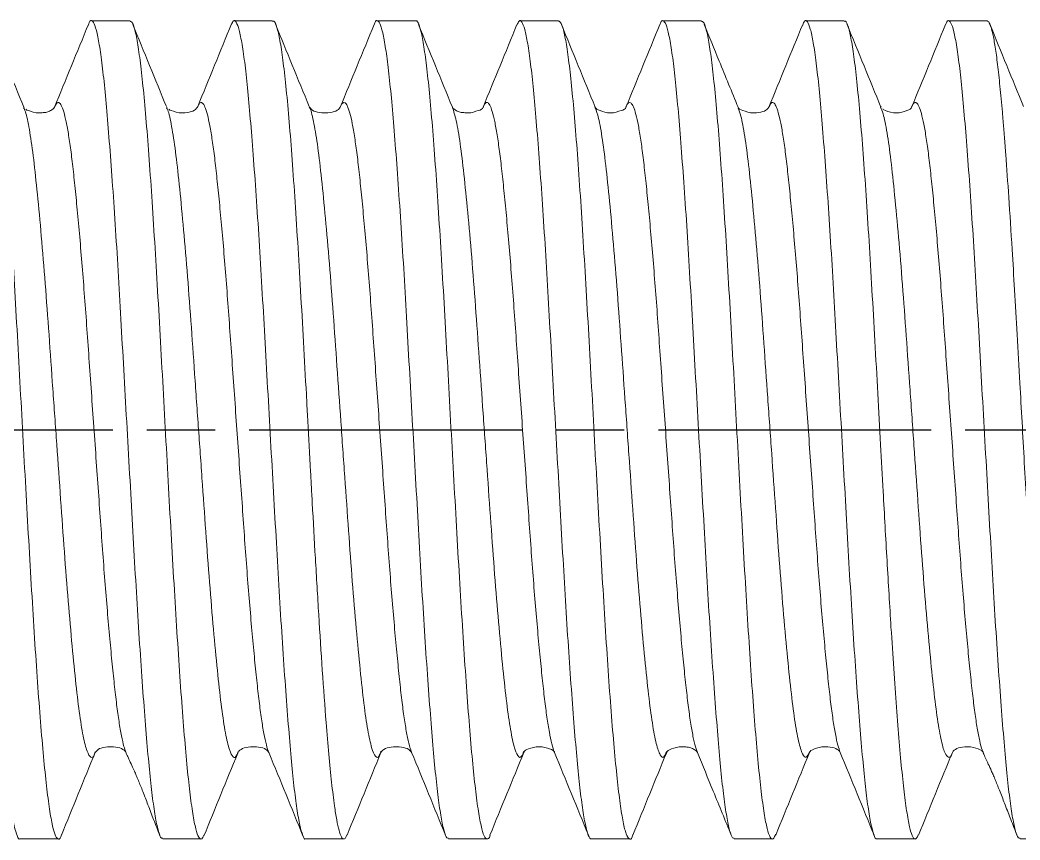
# Model space of a CAD drawing. Header units: millimetres. Extents: x 538 to 2406, y -113 to 359.
# Drawn here: x 1375.63 to 1397.62, y 104.26 to 122.29 of the extents above; entities that cross this region are included whole.
import ezdxf

# ---------------------------------------------------------------- set-up
doc = ezdxf.new("R2010")
doc.units = ezdxf.units.MM
doc.header["$LTSCALE"] = 0.5
doc.linetypes.add('AM_ISO08W050', pattern=[18, 12, -1.5, 3, -1.5])
doc.layers.get('0').update_dxf_attribs({"lineweight": 50})
doc.layers.add('AM_7', color=4, linetype='AM_ISO08W050', lineweight=25)

msp = doc.modelspace()

# ---------------------------------------------------------------- linework, layer by layer
at = {"color": 7, "linetype": 'Continuous', "lineweight": 15}
for p, q in [((1378.047, 122.2793), (1377.1982, 122.2793)), ((1381.1834, 122.2793), (1380.34, 122.2793)), ((1384.3305, 122.2793), (1383.4814, 122.2793)), ((1387.4721, 122.2793), (1386.6231, 122.2793)), ((1390.6133, 122.2793), (1389.7646, 122.2793)), ((1393.7528, 122.2793), (1392.9063, 122.2793)), ((1396.8937, 122.2793), (1396.0478, 122.2793)), ((1375.7174, 120.3715), (1375.7105, 120.378)), ((1378.8589, 120.3701), (1378.8532, 120.3754)), ((1379.5348, 120.383), (1379.529, 120.3685)), ((1381.9935, 120.3663), (1381.9883, 120.3743)), ((1385.8138, 120.3724), (1385.8106, 120.3651)), ((1388.2771, 120.3648), (1388.2715, 120.383)), ((1394.5624, 120.3813), (1394.5557, 120.3882)), ((1376.1131, 120.2543), (1375.9844, 120.2543)), ((1379.2547, 120.2543), (1379.126, 120.2543)), ((1382.3966, 120.2543), (1382.2679, 120.2543)), ((1385.5382, 120.2543), (1385.4095, 120.2543)), ((1388.6797, 120.2543), (1388.551, 120.2543)), ((1391.8212, 120.2543), (1391.6925, 120.2543)), ((1394.9627, 120.2543), (1394.834, 120.2543)), ((1377.5552, 106.3043), (1377.6839, 106.3043)), ((1380.6969, 106.3043), (1380.8256, 106.3043)), ((1383.8387, 106.3043), (1383.9674, 106.3043)), ((1386.9803, 106.3043), (1387.109, 106.3043)), ((1390.1217, 106.3043), (1390.2505, 106.3043)), ((1393.2633, 106.3043), (1393.392, 106.3043)), ((1396.4047, 106.3043), (1396.5335, 106.3043)), ((1377.9611, 106.1771), (1377.9574, 106.1879)), ((1380.4211, 106.1959), (1380.4172, 106.1845)), ((1381.1051, 106.1771), (1381.0996, 106.1884)), ((1383.5658, 106.2084), (1383.5626, 106.2)), ((1392.9907, 106.1949), (1392.981, 106.1798)), ((1396.8147, 106.1742), (1396.8088, 106.1873)), ((1375.6275, 104.2793), (1376.4726, 104.2793)), ((1378.7691, 104.2793), (1379.6051, 104.2793)), ((1381.9107, 104.2793), (1382.7465, 104.2793)), ((1385.0522, 104.2793), (1385.8975, 104.2793)), ((1388.1939, 104.2793), (1389.039, 104.2793)), ((1391.3354, 104.2793), (1392.1714, 104.2793)), ((1394.4771, 104.2793), (1395.3126, 104.2793)), ((1397.6186, 104.2793), (1398.463, 104.2793))]:
    msp.add_line(p, q, dxfattribs=at)
for points, knots in [([(1375.6275, 104.28), (1375.6273, 104.2798), (1375.6064, 104.256), (1375.565, 104.3396), (1375.5006, 104.5432), (1375.4357, 104.9072), (1375.3714, 105.4003), (1375.3098, 106.0182), (1375.2478, 106.7512), (1375.1834, 107.5935), (1375.1185, 108.531), (1375.0542, 109.541), (1374.9928, 110.6059), (1374.9306, 111.7138), (1374.8661, 112.8534), (1374.8012, 114.0034), (1374.7371, 115.1359), (1374.6758, 116.2338), (1374.6134, 117.2856), (1374.5488, 118.2791), (1374.484, 119.1939), (1374.4199, 120.0084), (1374.3587, 120.7122), (1374.2961, 121.2986), (1374.2316, 121.7589), (1374.1667, 122.0835), (1374.1027, 122.2601), (1374.0453, 122.3052), (1374.0072, 122.2236), (1373.9899, 122.1866)], [0, 0, 0, 0, 0.0004044, 0.0388226, 0.0777012, 0.1167283, 0.155585, 0.193963, 0.2324099, 0.2713028, 0.3103291, 0.3491697, 0.3875232, 0.4259982, 0.4649047, 0.5039294, 0.5427532, 0.581085, 0.6195876, 0.6585069, 0.6975292, 0.7363356, 0.7746485, 0.8131778, 0.8521093, 0.8911285, 0.9299168, 0.9682136, 1, 1, 1, 1]), ([(1376.541, 104.3745), (1376.5357, 104.3576), (1376.5085, 104.2712), (1376.459, 104.2647), (1376.3926, 104.3628), (1376.3261, 104.6242), (1376.2599, 105.0293), (1376.1939, 105.5753), (1376.1281, 106.2518), (1376.0625, 107.0476), (1375.9971, 107.9491), (1375.932, 108.9411), (1375.8671, 110.0066), (1375.8024, 111.1277), (1375.7379, 112.2853), (1375.6736, 113.4595), (1375.6096, 114.6302), (1375.5456, 115.7774), (1375.4815, 116.8821), (1375.4172, 117.9259), (1375.3529, 118.891), (1375.2885, 119.7611), (1375.224, 120.5216), (1375.1594, 121.1592), (1375.0947, 121.6645), (1375.0299, 122.0243), (1374.9669, 122.243), (1374.9254, 122.2634), (1374.9057, 122.2732)], [0, 0, 0, 0, 0.0095921, 0.0492855, 0.0889955, 0.1287852, 0.1685745, 0.2083634, 0.2481518, 0.2879399, 0.3277275, 0.3675147, 0.4073015, 0.4470879, 0.4868739, 0.5266595, 0.5664209, 0.6061537, 0.6458866, 0.6856197, 0.7253529, 0.7650864, 0.80482, 0.8445538, 0.8842878, 0.9240219, 0.9637563, 1, 1, 1, 1]), ([(1378.7691, 104.2969), (1378.7582, 104.2939), (1378.7268, 104.2855), (1378.673, 104.4287), (1378.6083, 104.7158), (1378.5436, 105.1492), (1378.4803, 105.7085), (1378.4195, 106.3875), (1378.3558, 107.1784), (1378.291, 108.0731), (1378.2263, 109.0515), (1378.1632, 110.0918), (1378.1023, 111.1806), (1378.0386, 112.3066), (1377.9738, 113.4551), (1377.9091, 114.5993), (1377.8461, 115.7151), (1377.7852, 116.7904), (1377.7213, 117.8133), (1377.6565, 118.7687), (1377.5919, 119.6333), (1377.5291, 120.3907), (1377.468, 121.0339), (1377.4041, 121.5558), (1377.3392, 121.9456), (1377.2747, 122.1967), (1377.2119, 122.293), (1377.1652, 122.2862), (1377.1374, 122.2003), (1377.1307, 122.1795)], [0, 0, 0, 0, 0.0204048, 0.0590826, 0.0980596, 0.1370183, 0.1756421, 0.2138857, 0.2525849, 0.2915682, 0.330518, 0.3691182, 0.4073679, 0.4460878, 0.4850768, 0.524017, 0.5625928, 0.6008515, 0.6395913, 0.6785852, 0.7175151, 0.7560659, 0.7943363, 0.8330953, 0.8720935, 0.9110124, 0.9495375, 0.9878224, 1, 1, 1, 1]), ([(1381.9107, 104.283), (1381.9096, 104.2818), (1381.8878, 104.2583), (1381.8453, 104.3455), (1381.7808, 104.5568), (1381.716, 104.9268), (1381.6517, 105.4259), (1381.5903, 106.0491), (1381.5281, 106.7873), (1381.4636, 107.6343), (1381.3987, 108.5757), (1381.3345, 109.5884), (1381.2732, 110.6555), (1381.2108, 111.7652), (1381.1463, 112.9058), (1381.0815, 114.0556), (1381.0174, 115.1868), (1380.9562, 116.2828), (1380.8936, 117.3323), (1380.8291, 118.3227), (1380.7642, 119.2334), (1380.7002, 120.043), (1380.6391, 120.7415), (1380.5764, 121.3224), (1380.5118, 121.7767), (1380.447, 122.0951), (1380.383, 122.2641), (1380.3285, 122.3045), (1380.2931, 122.2266), (1380.2786, 122.1947)], [0, 0, 0, 0, 0.0021474, 0.040725, 0.0797507, 0.118911, 0.1578856, 0.1963717, 0.2349776, 0.274017, 0.3131756, 0.3521335, 0.3905978, 0.4292312, 0.4682835, 0.5074399, 0.5463803, 0.5848255, 0.6234858, 0.6625503, 0.7017036, 0.7406258, 0.7790547, 0.8177413, 0.8568173, 0.8959668, 0.9348701, 0.9732856, 1, 1, 1, 1]), ([(1385.0522, 104.2965), (1385.0404, 104.2944), (1385.0081, 104.2885), (1384.9533, 104.4386), (1384.8885, 104.7327), (1384.8238, 105.172), (1384.7607, 105.737), (1384.6998, 106.4212), (1384.6361, 107.2171), (1384.5712, 108.116), (1384.5066, 109.0978), (1384.4436, 110.1405), (1384.3827, 111.2313), (1384.3188, 112.3587), (1384.254, 113.5076), (1384.1894, 114.6509), (1384.1265, 115.7651), (1384.0655, 116.8382), (1384.0016, 117.8585), (1383.9367, 118.8102), (1383.8721, 119.6703), (1383.8095, 120.4226), (1383.7484, 121.0604), (1383.6843, 121.5766), (1383.6195, 121.96), (1383.5549, 122.2048), (1383.4923, 122.2936), (1383.4469, 122.2847), (1383.4204, 122.2014), (1383.4151, 122.1846)], [0, 0, 0, 0, 0.0221752, 0.0609027, 0.0999153, 0.1388949, 0.1775254, 0.2158037, 0.2545519, 0.2935701, 0.3325402, 0.3711463, 0.4094335, 0.4482017, 0.4872249, 0.5261847, 0.5647658, 0.6030646, 0.641852, 0.6808795, 0.7198283, 0.7583837, 0.7966969, 0.835503, 0.874534, 0.9134711, 0.952, 0.9903305, 1, 1, 1, 1]), ([(1385.9664, 104.3634), (1385.9661, 104.3621), (1385.9438, 104.2835), (1385.8993, 104.2652), (1385.833, 104.3229), (1385.7664, 104.5504), (1385.7002, 104.9213), (1385.6341, 105.4354), (1385.5682, 106.0822), (1385.5026, 106.8512), (1385.4372, 107.7292), (1385.372, 108.7014), (1385.307, 109.7513), (1385.2423, 110.8611), (1385.1777, 112.0119), (1385.1134, 113.184), (1385.0494, 114.3573), (1384.9854, 115.5118), (1384.9213, 116.6282), (1384.8571, 117.6878), (1384.7928, 118.6729), (1384.7284, 119.5667), (1384.6639, 120.354), (1384.5993, 121.0218), (1384.5346, 121.5576), (1384.4698, 121.9572), (1384.4049, 122.1953), (1384.3585, 122.2967), (1384.3336, 122.2728), (1384.3305, 122.2698)], [0, 0, 0, 0, 0.0006693, 0.0403479, 0.080027, 0.1197959, 0.1595706, 0.199345, 0.2391189, 0.2788924, 0.3186655, 0.3584381, 0.3982104, 0.4379822, 0.4777537, 0.5175247, 0.557284, 0.597003, 0.6367221, 0.6764413, 0.7161608, 0.7558804, 0.7956002, 0.8353201, 0.8750403, 0.9147606, 0.9544811, 0.9942018, 1, 1, 1, 1]), ([(1388.1939, 104.2857), (1388.1918, 104.2836), (1388.1691, 104.2606), (1388.1256, 104.3518), (1388.0611, 104.5706), (1387.9962, 104.9467), (1387.932, 105.4517), (1387.8707, 106.0803), (1387.8083, 106.8235), (1387.7438, 107.6753), (1387.6789, 108.6205), (1387.6149, 109.636), (1387.5537, 110.7053), (1387.4911, 111.8166), (1387.4266, 112.9583), (1387.3617, 114.1078), (1387.2977, 115.2376), (1387.2366, 116.3318), (1387.1739, 117.3788), (1387.1093, 118.3662), (1387.0445, 119.2726), (1386.9805, 120.0773), (1386.9195, 120.7706), (1386.8567, 121.346), (1386.792, 121.7943), (1386.7272, 122.1061), (1386.6634, 122.2689), (1386.6078, 122.3027), (1386.5713, 122.2181), (1386.5557, 122.1819)], [0, 0, 0, 0, 0.0038764, 0.0423363, 0.0812288, 0.1202407, 0.1590533, 0.1973743, 0.2358617, 0.2747671, 0.3137767, 0.3525719, 0.3908738, 0.429388, 0.4683056, 0.5073122, 0.5460894, 0.5843749, 0.6229153, 0.6618443, 0.7008472, 0.7396056, 0.7778775, 0.8164434, 0.8553832, 0.8943817, 0.9331205, 0.9713817, 1, 1, 1, 1]), ([(1389.108, 104.3771), (1389.102, 104.3583), (1389.0741, 104.2706), (1389.024, 104.265), (1388.9575, 104.3668), (1388.8911, 104.6312), (1388.8249, 105.0394), (1388.7589, 105.5882), (1388.6931, 106.2673), (1388.6275, 107.0655), (1388.5621, 107.969), (1388.497, 108.9627), (1388.4321, 110.0296), (1388.3674, 111.1517), (1388.3029, 112.3098), (1388.2386, 113.4842), (1388.1747, 114.6546), (1388.1106, 115.8011), (1388.0465, 116.9048), (1387.9822, 117.947), (1387.9179, 118.9103), (1387.8535, 119.7783), (1387.789, 120.5363), (1387.7244, 121.1713), (1387.6597, 121.6737), (1387.5949, 122.0303), (1387.5323, 122.2448), (1387.4914, 122.2632), (1387.4721, 122.2719)], [0, 0, 0, 0, 0.0108067, 0.0504847, 0.0901814, 0.1299557, 0.1697296, 0.209503, 0.249276, 0.2890487, 0.3288209, 0.3685927, 0.408364, 0.448135, 0.4879056, 0.5276757, 0.567421, 0.6071391, 0.6468573, 0.6865758, 0.7262944, 0.7660132, 0.8057322, 0.8454513, 0.8851706, 0.9248901, 0.9646098, 1, 1, 1, 1]), ([(1391.3354, 104.2958), (1391.3227, 104.2947), (1391.2894, 104.2916), (1391.2335, 104.4488), (1391.1687, 104.7498), (1391.1041, 105.195), (1391.0411, 105.7656), (1390.9801, 106.4551), (1390.9163, 107.2559), (1390.8515, 108.1592), (1390.7868, 109.1441), (1390.724, 110.1893), (1390.663, 111.282), (1390.5991, 112.4108), (1390.5342, 113.56), (1390.4696, 114.7024), (1390.407, 115.815), (1390.3458, 116.886), (1390.2818, 117.9036), (1390.217, 118.8516), (1390.1524, 119.707), (1390.0899, 120.4542), (1390.0287, 121.0867), (1389.9646, 121.5971), (1389.8997, 121.9741), (1389.8352, 122.2125), (1389.7728, 122.2942), (1389.7279, 122.2822), (1389.7022, 122.1991), (1389.6976, 122.1843)], [0, 0, 0, 0, 0.0239215, 0.062653, 0.101655, 0.1406096, 0.179201, 0.217472, 0.2562235, 0.2952306, 0.3341749, 0.3727413, 0.4110239, 0.4497946, 0.488806, 0.5277394, 0.5662801, 0.6045769, 0.6433663, 0.6823812, 0.7213029, 0.7598173, 0.7981312, 0.8369385, 0.8759562, 0.9148655, 0.9533529, 0.9916867, 1, 1, 1, 1]), ([(1394.4771, 104.2881), (1394.4741, 104.2853), (1394.4505, 104.263), (1394.4058, 104.3585), (1394.3413, 104.5848), (1394.2764, 104.967), (1394.2123, 105.4777), (1394.1511, 106.1117), (1394.0886, 106.8601), (1394.024, 107.7165), (1393.9592, 108.6654), (1393.8952, 109.6836), (1393.8341, 110.7551), (1393.7714, 111.8681), (1393.7068, 113.0107), (1393.6419, 114.1599), (1393.578, 115.2884), (1393.517, 116.3807), (1393.4542, 117.4252), (1393.3895, 118.4094), (1393.3247, 119.3117), (1393.2609, 120.1114), (1393.1999, 120.7995), (1393.1369, 121.3692), (1393.0723, 121.8115), (1393.0075, 122.1169), (1392.9437, 122.2727), (1392.8893, 122.3014), (1392.8539, 122.2163), (1392.8393, 122.1815)], [0, 0, 0, 0, 0.0056172, 0.0441148, 0.0830311, 0.1220524, 0.1608599, 0.1991739, 0.2376984, 0.2766269, 0.3156453, 0.3544347, 0.3927323, 0.4312829, 0.470223, 0.5092376, 0.5480083, 0.5862921, 0.6248683, 0.6638192, 0.7028294, 0.7415806, 0.7798536, 0.8184546, 0.8574155, 0.8964206, 0.9351516, 0.9734165, 1, 1, 1, 1]), ([(1395.3799, 104.3695), (1395.368, 104.3419), (1395.3343, 104.2632), (1395.2788, 104.277), (1395.2139, 104.4284), (1395.1498, 104.7293), (1395.0865, 105.1644), (1395.024, 105.7238), (1394.9623, 106.3942), (1394.9013, 107.1615), (1394.8412, 108.0109), (1394.7722, 109.0759), (1394.6946, 110.3783), (1394.6182, 111.7445), (1394.5506, 112.9825), (1394.4903, 114.0939), (1394.4272, 115.2392), (1394.3631, 116.367), (1394.2987, 117.4425), (1394.2343, 118.4474), (1394.1696, 119.3648), (1394.1047, 120.179), (1394.0397, 120.8765), (1393.9745, 121.4445), (1393.9091, 121.8768), (1393.8435, 122.1536), (1393.7914, 122.2829), (1393.7611, 122.266), (1393.7528, 122.2613)], [0, 0, 0, 0, 0.021679, 0.0617455, 0.1013882, 0.1406072, 0.1794025, 0.2177739, 0.2557215, 0.2932453, 0.3303452, 0.3670213, 0.4212011, 0.4744292, 0.5094096, 0.5475577, 0.5873212, 0.627085, 0.6668492, 0.7066137, 0.7463785, 0.7861436, 0.8259092, 0.865675, 0.9054412, 0.9452077, 0.9849746, 1, 1, 1, 1]), ([(1397.6186, 104.2949), (1397.6049, 104.2949), (1397.5707, 104.2948), (1397.5138, 104.4593), (1397.4489, 104.7672), (1397.3843, 105.2183), (1397.3215, 105.7946), (1397.2605, 106.4892), (1397.1965, 107.295), (1397.1317, 108.2025), (1397.0671, 109.1906), (1397.0044, 110.2381), (1396.9433, 111.3327), (1396.8793, 112.4629), (1396.8144, 113.6125), (1396.7499, 114.7539), (1396.6874, 115.8649), (1396.6262, 116.9337), (1396.562, 117.9485), (1396.4972, 118.8928), (1396.4327, 119.7434), (1396.3703, 120.4856), (1396.309, 121.1127), (1396.2448, 121.6173), (1396.1799, 121.988), (1396.1155, 122.2199), (1396.0532, 122.2944), (1396.009, 122.2796), (1395.9841, 122.1972), (1395.9803, 122.1846)], [0, 0, 0, 0, 0.0256696, 0.0644077, 0.1034019, 0.1423341, 0.1808891, 0.2191587, 0.2579161, 0.2969146, 0.3358359, 0.3743653, 0.412649, 0.451425, 0.4904271, 0.5293368, 0.5678399, 0.6061406, 0.6449345, 0.6839395, 0.7228367, 0.7613129, 0.7996333, 0.8384444, 0.8774515, 0.9163357, 0.9547842, 0.9931272, 1, 1, 1, 1]), ([(1398.5247, 104.3503), (1398.5097, 104.323), (1398.4784, 104.2658), (1398.4405, 104.2813), (1398.4111, 104.3248), (1398.3913, 104.3681), (1398.3687, 104.4333), (1398.3432, 104.5281), (1398.3015, 104.7244), (1398.2468, 105.0714), (1398.1799, 105.6435), (1398.1149, 106.3283), (1398.0518, 107.1037), (1397.9907, 107.9481), (1397.9315, 108.8412), (1397.8742, 109.7639), (1397.8189, 110.6992), (1397.7655, 111.6318), (1397.7141, 112.5487), (1397.6646, 113.4389), (1397.6121, 114.3817), (1397.5571, 115.3584), (1397.5001, 116.3431), (1397.4387, 117.3647), (1397.3742, 118.3739), (1397.3225, 119.1096), (1397.2905, 119.534), (1397.2757, 119.7251), (1397.2614, 119.9046), (1397.2465, 120.0849), (1397.2276, 120.3071), (1397.2045, 120.5646), (1397.178, 120.8383), (1397.1429, 121.172), (1397.0992, 121.5312), (1397.0471, 121.8679), (1396.9953, 122.1056), (1396.9443, 122.2526), (1396.9104, 122.27), (1396.8937, 122.2785)], [0, 0, 0, 0, 0.0273876, 0.0572903, 0.0692553, 0.0812204, 0.0933016, 0.1105811, 0.1276745, 0.1695665, 0.2102977, 0.2498679, 0.2882771, 0.3255251, 0.3616117, 0.3965368, 0.4303004, 0.4629022, 0.4943421, 0.5246201, 0.553736, 0.5907396, 0.6256784, 0.6585521, 0.7039666, 0.7447388, 0.7542118, 0.7633941, 0.7722855, 0.780886, 0.7910406, 0.8075773, 0.8240439, 0.8404402, 0.8730109, 0.9053011, 0.9373107, 0.9690399, 1, 1, 1, 1]), ([(1375.712, 120.3744), (1375.5876, 120.6777), (1375.3386, 121.285), (1375.0905, 121.8925), (1374.9663, 122.1966)], [0, 0, 0, 0, 0.4994255, 1, 1, 1, 1]), ([(1377.131, 122.1954), (1377.0068, 121.8914), (1376.7589, 121.2843), (1376.5101, 120.6774), (1376.3858, 120.3744)], [0, 0, 0, 0, 0.5005426, 1, 1, 1, 1]), ([(1379.6669, 104.3657), (1379.6579, 104.3414), (1379.627, 104.2583), (1379.5744, 104.2763), (1379.5091, 104.4168), (1379.4438, 104.7168), (1379.3787, 105.1594), (1379.3137, 105.7403), (1379.2488, 106.4488), (1379.184, 107.2731), (1379.1194, 108.1992), (1379.0548, 109.2114), (1378.9903, 110.2925), (1378.926, 111.4243), (1378.8618, 112.5875), (1378.7976, 113.7624), (1378.7336, 114.9288), (1378.6697, 116.0669), (1378.6056, 117.1575), (1378.5415, 118.1825), (1378.4772, 119.1246), (1378.4128, 119.9677), (1378.3484, 120.6978), (1378.2838, 121.3019), (1378.2192, 121.772), (1378.1544, 122.0922), (1378.097, 122.2637), (1378.0612, 122.2625), (1378.047, 122.262)], [0, 0, 0, 0, 0.0164731, 0.0563804, 0.0962875, 0.1361944, 0.176101, 0.2160075, 0.2559138, 0.2958199, 0.3357257, 0.3756314, 0.4155368, 0.4554421, 0.4953471, 0.5352519, 0.5751562, 0.6150264, 0.6548967, 0.6947672, 0.7346379, 0.7745088, 0.8143799, 0.8542512, 0.8941226, 0.9339943, 0.9738661, 1, 1, 1, 1]), ([(1378.8478, 120.388), (1378.7244, 120.6892), (1378.4773, 121.2921), (1378.2307, 121.8959), (1378.1074, 122.198)], [0, 0, 0, 0, 0.4997083, 1, 1, 1, 1]), ([(1380.2789, 122.2103), (1380.1549, 121.9068), (1379.9073, 121.3004), (1379.6588, 120.6942), (1379.5347, 120.3914)], [0, 0, 0, 0, 0.5004881, 1, 1, 1, 1]), ([(1382.8151, 104.3729), (1382.8106, 104.3591), (1382.7881, 104.2888), (1382.7479, 104.2674), (1382.6949, 104.3092), (1382.6432, 104.4547), (1382.5928, 104.6851), (1382.5385, 105.0271), (1382.4805, 105.5003), (1382.4194, 106.1199), (1382.3513, 106.9274), (1382.2773, 107.9461), (1382.1985, 109.1736), (1382.1248, 110.4186), (1382.0703, 111.39), (1382.0332, 112.0622), (1382.0121, 112.4486), (1381.9916, 112.8265), (1381.9716, 113.1954), (1381.9496, 113.6039), (1381.9132, 114.2786), (1381.8619, 115.2169), (1381.7982, 116.3444), (1381.7342, 117.4202), (1381.6698, 118.426), (1381.6052, 119.3447), (1381.5402, 120.1607), (1381.4749, 120.8606), (1381.4093, 121.4315), (1381.3434, 121.8671), (1381.2771, 122.148), (1381.2238, 122.2811), (1381.1924, 122.2654), (1381.1834, 122.2609)], [0, 0, 0, 0, 0.00806423, 0.04105541, 0.0732916, 0.10477275, 0.13549882, 0.16546976, 0.20424489, 0.24167852, 0.27777047, 0.32935827, 0.37793197, 0.42349041, 0.46603245, 0.47955145, 0.49273449, 0.50558159, 0.51809273, 0.53026791, 0.54713664, 0.58683471, 0.62653336, 0.66623259, 0.7059324, 0.7456328, 0.7853338, 0.82503539, 0.86473757, 0.90444036, 0.94414375, 0.98384774, 1, 1, 1, 1]), ([(1381.9882, 120.3907), (1381.8641, 120.6934), (1381.6159, 121.2992), (1381.3683, 121.9053), (1381.2444, 122.2086)], [0, 0, 0, 0, 0.4995365, 1, 1, 1, 1]), ([(1383.4154, 122.1983), (1383.2913, 121.8945), (1383.0434, 121.2876), (1382.7947, 120.681), (1382.6705, 120.378)], [0, 0, 0, 0, 0.5005264, 1, 1, 1, 1]), ([(1385.1369, 120.3741), (1385.0126, 120.6773), (1384.7637, 121.2842), (1384.5157, 121.8915), (1384.3916, 122.1954)], [0, 0, 0, 0, 0.4994496, 1, 1, 1, 1]), ([(1386.5559, 122.1959), (1386.4318, 121.8918), (1386.1837, 121.2845), (1385.9348, 120.6773), (1385.8105, 120.3741)], [0, 0, 0, 0, 0.5005617, 1, 1, 1, 1]), ([(1388.2772, 120.3771), (1388.153, 120.68), (1387.9043, 121.2866), (1387.6565, 121.8936), (1387.5324, 122.1973)], [0, 0, 0, 0, 0.4994758, 1, 1, 1, 1]), ([(1389.6979, 122.1967), (1389.5737, 121.8927), (1389.3257, 121.2853), (1389.0768, 120.6782), (1388.9524, 120.3749)], [0, 0, 0, 0, 0.5005618, 1, 1, 1, 1]), ([(1392.2403, 104.3823), (1392.2285, 104.3504), (1392.1948, 104.2596), (1392.1394, 104.2767), (1392.0741, 104.4219), (1392.0089, 104.7245), (1391.9437, 105.1702), (1391.8787, 105.7539), (1391.8138, 106.4649), (1391.7491, 107.2915), (1391.6844, 108.2196), (1391.6198, 109.2334), (1391.5554, 110.3158), (1391.491, 111.4484), (1391.4268, 112.612), (1391.3626, 113.787), (1391.2987, 114.953), (1391.2347, 116.0903), (1391.1706, 117.1798), (1391.1065, 118.2032), (1391.0422, 119.1433), (1390.9779, 119.9842), (1390.9134, 120.7118), (1390.8488, 121.3132), (1390.7842, 121.7803), (1390.7194, 122.0973), (1390.6625, 122.2653), (1390.6271, 122.2626), (1390.6133, 122.2616)], [0, 0, 0, 0, 0.02146935, 0.06120773, 0.10094591, 0.14068388, 0.18042164, 0.2201592, 0.25989655, 0.2996337, 0.33937064, 0.37910738, 0.41884392, 0.45858025, 0.49831638, 0.53805231, 0.57778694, 0.61748845, 0.65719014, 0.69689201, 0.73659407, 0.77629631, 0.81599874, 0.85570135, 0.89540414, 0.93510713, 0.97481029, 1, 1, 1, 1]), ([(1391.4195, 120.3754), (1391.2807, 120.7139), (1391.032, 121.3208), (1390.784, 121.928), (1390.6744, 122.1965)], [0, 0, 0, 0, 0.557782, 1, 1, 1, 1]), ([(1392.8396, 122.1971), (1392.7155, 121.8932), (1392.4676, 121.2861), (1392.2188, 120.6793), (1392.0945, 120.3762)], [0, 0, 0, 0, 0.50054, 1, 1, 1, 1]), ([(1394.5615, 120.3745), (1394.4371, 120.6778), (1394.1881, 121.2851), (1393.94, 121.8926), (1393.8159, 122.1967)], [0, 0, 0, 0, 0.499426, 1, 1, 1, 1]), ([(1395.9805, 122.1954), (1395.8564, 121.8914), (1395.6085, 121.2843), (1395.3597, 120.6775), (1395.2354, 120.3744)], [0, 0, 0, 0, 0.5005415, 1, 1, 1, 1]), ([(1397.6973, 120.3882), (1397.5738, 120.6894), (1397.3269, 121.2921), (1397.0803, 121.8959), (1396.957, 122.1979)], [0, 0, 0, 0, 0.499714, 1, 1, 1, 1]), ([(1375.9844, 120.2543), (1375.8966, 120.2755), (1375.7781, 120.3041), (1375.7632, 120.326), (1375.7594, 120.3317)], [0, 0, 0, 0, 0.7408921, 1, 1, 1, 1]), ([(1376.3863, 120.3756), (1376.3788, 120.3633), (1376.3654, 120.3413), (1376.2905, 120.293), (1376.2122, 120.2616), (1376.1413, 120.2564), (1376.1133, 120.2543)], [0, 0, 0, 0, 0.3660063, 0.6520534, 0.8621765, 1, 1, 1, 1]), ([(1379.1263, 120.2543), (1379.0386, 120.2755), (1378.9194, 120.3044), (1378.9051, 120.3254), (1378.9013, 120.3309)], [0, 0, 0, 0, 0.7363313, 1, 1, 1, 1]), ([(1379.5276, 120.3749), (1379.5026, 120.3429), (1379.4532, 120.2797), (1379.3203, 120.2627), (1379.2547, 120.2543)], [0, 0, 0, 0, 0.5061409, 1, 1, 1, 1]), ([(1382.2678, 120.2543), (1382.2022, 120.2627), (1382.0694, 120.2797), (1382.02, 120.3428), (1381.995, 120.3747)], [0, 0, 0, 0, 0.4938548, 1, 1, 1, 1]), ([(1382.6696, 120.3758), (1382.6445, 120.3435), (1382.595, 120.2797), (1382.462, 120.2627), (1382.3963, 120.2543)], [0, 0, 0, 0, 0.5061197, 1, 1, 1, 1]), ([(1385.4093, 120.2543), (1385.3812, 120.2564), (1385.3104, 120.2616), (1385.2321, 120.293), (1385.1571, 120.3414), (1385.1437, 120.3635), (1385.1361, 120.3759)], [0, 0, 0, 0, 0.1380043, 0.3481975, 0.6341884, 1, 1, 1, 1]), ([(1385.8121, 120.3779), (1385.8078, 120.3578), (1385.8002, 120.322), (1385.6183, 120.275), (1385.5382, 120.2543)], [0, 0, 0, 0, 0.5598011, 1, 1, 1, 1]), ([(1388.5507, 120.2543), (1388.4704, 120.2746), (1388.2924, 120.3198), (1388.2798, 120.3634), (1388.2728, 120.3874)], [0, 0, 0, 0, 0.4511419, 1, 1, 1, 1]), ([(1388.9526, 120.3754), (1388.9488, 120.3562), (1388.9418, 120.322), (1388.7597, 120.2749), (1388.6797, 120.2543)], [0, 0, 0, 0, 0.5609229, 1, 1, 1, 1]), ([(1391.6925, 120.2543), (1391.6119, 120.2747), (1391.4331, 120.3201), (1391.42, 120.3659), (1391.4128, 120.3911)], [0, 0, 0, 0, 0.450992, 1, 1, 1, 1]), ([(1392.0937, 120.3741), (1392.0688, 120.3424), (1392.0195, 120.2797), (1391.8868, 120.2627), (1391.8212, 120.2543)], [0, 0, 0, 0, 0.5061622, 1, 1, 1, 1]), ([(1394.8343, 120.2543), (1394.7474, 120.2747), (1394.6247, 120.3035), (1394.6076, 120.3316), (1394.6026, 120.3398)], [0, 0, 0, 0, 0.7081134, 1, 1, 1, 1]), ([(1395.2411, 120.3878), (1395.2343, 120.3637), (1395.222, 120.3199), (1395.0431, 120.2746), (1394.9626, 120.2543)], [0, 0, 0, 0, 0.5501561, 1, 1, 1, 1]), ([(1377.2814, 106.1807), (1377.3066, 106.2136), (1377.3564, 106.2784), (1377.4896, 106.2957), (1377.5554, 106.3043)], [0, 0, 0, 0, 0.5060898, 1, 1, 1, 1]), ([(1377.684, 106.3043), (1377.7496, 106.2959), (1377.8823, 106.2788), (1377.9316, 106.2161), (1377.9565, 106.1843)], [0, 0, 0, 0, 0.4938396, 1, 1, 1, 1]), ([(1380.4239, 106.1831), (1380.449, 106.2153), (1380.4985, 106.2789), (1380.6315, 106.2959), (1380.6971, 106.3043)], [0, 0, 0, 0, 0.5061254, 1, 1, 1, 1]), ([(1380.8255, 106.3043), (1380.8911, 106.2959), (1381.0241, 106.2789), (1381.0736, 106.2153), (1381.0986, 106.1832)], [0, 0, 0, 0, 0.4938735, 1, 1, 1, 1]), ([(1383.566, 106.1842), (1383.5909, 106.216), (1383.6402, 106.2788), (1383.773, 106.2958), (1383.8385, 106.3043)], [0, 0, 0, 0, 0.5061582, 1, 1, 1, 1]), ([(1383.9673, 106.3043), (1384.0331, 106.2957), (1384.1663, 106.2784), (1384.2161, 106.2134), (1384.2413, 106.1806)], [0, 0, 0, 0, 0.4939107, 1, 1, 1, 1]), ([(1386.7132, 106.1877), (1386.7179, 106.2057), (1386.7268, 106.2394), (1386.8993, 106.2836), (1386.98, 106.3043)], [0, 0, 0, 0, 0.5322418, 1, 1, 1, 1]), ([(1387.109, 106.3043), (1387.189, 106.2836), (1387.3705, 106.2368), (1387.3782, 106.2015), (1387.3824, 106.1817)], [0, 0, 0, 0, 0.4406802, 1, 1, 1, 1]), ([(1389.8494, 106.1758), (1389.8567, 106.1983), (1389.8707, 106.2412), (1390.0405, 106.2839), (1390.1215, 106.3043)], [0, 0, 0, 0, 0.5222208, 1, 1, 1, 1]), ([(1390.2504, 106.3043), (1390.2785, 106.3022), (1390.3495, 106.2969), (1390.4276, 106.2656), (1390.5023, 106.2176), (1390.5156, 106.1962), (1390.523, 106.1841)], [0, 0, 0, 0, 0.1374405, 0.3474163, 0.6335819, 1, 1, 1, 1]), ([(1392.9838, 106.1679), (1392.9911, 106.193), (1393.0045, 106.2388), (1393.1829, 106.2839), (1393.2635, 106.3043)], [0, 0, 0, 0, 0.5483604, 1, 1, 1, 1]), ([(1393.3919, 106.3043), (1393.4575, 106.2959), (1393.5903, 106.2789), (1393.6397, 106.2157), (1393.6647, 106.1838)], [0, 0, 0, 0, 0.4938555, 1, 1, 1, 1]), ([(1396.1322, 106.1837), (1396.1572, 106.2157), (1396.2066, 106.2789), (1396.3394, 106.2959), (1396.405, 106.3043)], [0, 0, 0, 0, 0.5061424, 1, 1, 1, 1]), ([(1396.5334, 106.3043), (1396.614, 106.2839), (1396.7924, 106.2388), (1396.8057, 106.1932), (1396.813, 106.1681)], [0, 0, 0, 0, 0.4515918, 1, 1, 1, 1]), ([(1376.5365, 104.3604), (1376.6606, 104.6643), (1376.9086, 105.2716), (1377.1575, 105.8786), (1377.2818, 106.1817)], [0, 0, 0, 0, 0.5005519, 1, 1, 1, 1]), ([(1377.9625, 106.1703), (1377.9766, 106.1365), (1378.0021, 106.0754), (1378.0611, 105.9516), (1378.126, 105.8107), (1378.1846, 105.676), (1378.2307, 105.5666), (1378.2798, 105.4461), (1378.3539, 105.2593), (1378.4547, 104.9971), (1378.5794, 104.669), (1378.658, 104.4726), (1378.7021, 104.3624)], [0, 0, 0, 0, 0.1416045, 0.2559767, 0.3481923, 0.3898056, 0.4312726, 0.4751826, 0.5239284, 0.6429472, 0.7995029, 1, 1, 1, 1]), ([(1379.6723, 104.347), (1379.7964, 104.6507), (1380.0442, 105.2574), (1380.2929, 105.8642), (1380.4172, 106.1673)], [0, 0, 0, 0, 0.5005282, 1, 1, 1, 1]), ([(1381.1051, 106.1681), (1381.2293, 105.8649), (1381.4782, 105.2578), (1381.7262, 104.6508), (1381.8503, 104.347)], [0, 0, 0, 0, 0.4994487, 1, 1, 1, 1]), ([(1382.8207, 104.3628), (1382.9448, 104.6666), (1383.1927, 105.2737), (1383.4414, 105.8804), (1383.5657, 106.1835)], [0, 0, 0, 0, 0.5005347, 1, 1, 1, 1]), ([(1384.2404, 106.1826), (1384.3648, 105.8794), (1384.6137, 105.2722), (1384.8617, 104.6648), (1384.9859, 104.3608)], [0, 0, 0, 0, 0.4994368, 1, 1, 1, 1]), ([(1385.962, 104.3621), (1386.0862, 104.6661), (1386.3341, 105.2734), (1386.583, 105.8804), (1386.7073, 106.1835)], [0, 0, 0, 0, 0.5005525, 1, 1, 1, 1]), ([(1387.3818, 106.1833), (1387.506, 105.8803), (1387.7547, 105.2737), (1388.0026, 104.6667), (1388.1267, 104.3628)], [0, 0, 0, 0, 0.499471, 1, 1, 1, 1]), ([(1389.1035, 104.3619), (1389.2275, 104.6654), (1389.4736, 105.2681), (1389.7204, 105.8702), (1389.8429, 106.169)], [0, 0, 0, 0, 0.50369278, 1, 1, 1, 1]), ([(1390.5245, 106.1806), (1390.6408, 105.8968), (1390.8893, 105.2907), (1391.137, 104.6842), (1391.2687, 104.3617)], [0, 0, 0, 0, 0.4682787, 1, 1, 1, 1]), ([(1392.2456, 104.3631), (1392.3697, 104.667), (1392.6176, 105.2741), (1392.8664, 105.8809), (1392.9907, 106.184)], [0, 0, 0, 0, 0.5005387, 1, 1, 1, 1]), ([(1393.6646, 106.1841), (1393.7889, 105.881), (1394.0378, 105.274), (1394.2858, 104.6667), (1394.4099, 104.3627)], [0, 0, 0, 0, 0.4994456, 1, 1, 1, 1]), ([(1395.386, 104.3603), (1395.5102, 104.6643), (1395.7582, 105.2715), (1396.007, 105.8785), (1396.1313, 106.1816)], [0, 0, 0, 0, 0.5005504, 1, 1, 1, 1]), ([(1396.8122, 106.1701), (1396.8264, 106.1358), (1396.8522, 106.0738), (1396.9117, 105.9484), (1396.9767, 105.8065), (1397.0354, 105.6717), (1397.0814, 105.5622), (1397.1305, 105.4419), (1397.2045, 105.2558), (1397.305, 104.9946), (1397.4294, 104.6678), (1397.5077, 104.4721), (1397.5516, 104.3623)], [0, 0, 0, 0, 0.1411798, 0.2554591, 0.3479397, 0.3897919, 0.4315251, 0.4756827, 0.5246198, 0.643777, 0.8001029, 1, 1, 1, 1])]:
    msp.add_open_spline(points, degree=3, knots=knots, dxfattribs=at)
at = {"color": 8, "linetype": 'Continuous', "lineweight": 15}
for points, knots in [([(1377.2817, 106.1943), (1377.2773, 106.1798), (1377.2446, 106.0704), (1377.1864, 106.0594), (1377.1023, 106.1775), (1377.0158, 106.519), (1376.9301, 107.0485), (1376.8488, 107.7552), (1376.7635, 108.6196), (1376.6769, 109.6209), (1376.5923, 110.7232), (1376.5107, 111.8969), (1376.4246, 113.1129), (1376.3381, 114.3353), (1376.2552, 115.5234), (1376.1722, 116.6478), (1376.0857, 117.6799), (1375.9996, 118.5834), (1375.918, 119.3368), (1375.8334, 119.908), (1375.7615, 120.2589), (1375.7195, 120.3381), (1375.706, 120.3638)], [0, 0, 0, 0, 0.0081641, 0.0614025, 0.1149226, 0.1689954, 0.2228378, 0.2759523, 0.3297087, 0.383796, 0.4374298, 0.4905914, 0.544522, 0.5985593, 0.6519232, 0.7053026, 0.7593441, 0.8132672, 0.8664222, 0.9200683, 0.9741565, 1, 1, 1, 1]), ([(1377.9574, 106.1879), (1377.9425, 106.2266), (1377.9098, 106.3121), (1377.8587, 106.5397), (1377.805, 106.848), (1377.7524, 107.228), (1377.7018, 107.6731), (1377.6493, 108.1814), (1377.5956, 108.7504), (1377.5414, 109.3722), (1377.4878, 110.0362), (1377.4353, 110.7318), (1377.3847, 111.4537), (1377.3321, 112.198), (1377.2783, 112.9596), (1377.2242, 113.7265), (1377.1706, 114.4859), (1377.1182, 115.2268), (1377.0676, 115.9446), (1377.0148, 116.6353), (1376.9611, 117.2931), (1376.9069, 117.9068), (1376.8534, 118.4661), (1376.8012, 118.964), (1376.7505, 119.3985), (1376.6976, 119.7668), (1376.6438, 120.0647), (1376.5897, 120.2861), (1376.5362, 120.4284), (1376.4841, 120.4883), (1376.4351, 120.4764), (1376.4018, 120.405), (1376.3859, 120.371)], [0, 0, 0, 0, 0.0280531, 0.0619679, 0.0957919, 0.1293346, 0.1625507, 0.1960913, 0.2299144, 0.2638292, 0.2976421, 0.3311631, 0.3643806, 0.3979424, 0.4317759, 0.4656901, 0.4994914, 0.53299, 0.5662119, 0.5997944, 0.6336377, 0.6675507, 0.7013397, 0.7348154, 0.7680448, 0.8016472, 0.8354997, 0.8694108, 0.9031869, 0.9366392, 0.9698791, 1, 1, 1, 1]), ([(1380.4172, 106.1845), (1380.4108, 106.1651), (1380.3762, 106.059), (1380.3165, 106.0646), (1380.2316, 106.2134), (1380.1451, 106.583), (1380.0599, 107.1386), (1379.9785, 107.869), (1379.8928, 108.7543), (1379.8062, 109.7721), (1379.7224, 110.8863), (1379.6402, 112.0678), (1379.5539, 113.2874), (1379.4675, 114.5067), (1379.3854, 115.6876), (1379.3015, 116.8006), (1379.215, 117.8171), (1379.1293, 118.6998), (1379.0479, 119.4306), (1378.9627, 119.9736), (1378.895, 120.2891), (1378.8574, 120.3503), (1378.8481, 120.3654)], [0, 0, 0, 0, 0.01194632, 0.0653272, 0.11920005, 0.17351756, 0.22749196, 0.28083381, 0.33491315, 0.38921298, 0.44294706, 0.49642161, 0.55064437, 0.60486188, 0.65832644, 0.71207307, 0.76637517, 0.82044628, 0.87378613, 0.92777022, 0.98208697, 1, 1, 1, 1]), ([(1381.0996, 106.1884), (1381.0949, 106.1975), (1381.0723, 106.2408), (1381.0312, 106.3983), (1380.9772, 106.6609), (1380.9239, 107.0026), (1380.8723, 107.4103), (1380.8212, 107.8828), (1380.768, 108.4175), (1380.714, 109.0103), (1380.66, 109.6515), (1380.6067, 110.3299), (1380.5553, 111.0373), (1380.504, 111.7693), (1380.4508, 112.522), (1380.3968, 113.2874), (1380.3428, 114.0527), (1380.2895, 114.805), (1380.2383, 115.5365), (1380.1868, 116.2433), (1380.1335, 116.9211), (1380.0795, 117.5614), (1380.0255, 118.153), (1379.9724, 118.6865), (1379.9213, 119.1575), (1379.8697, 119.5641), (1379.8163, 119.9031), (1379.7622, 120.169), (1379.7083, 120.3564), (1379.6552, 120.465), (1379.6042, 120.4881), (1379.5642, 120.4605), (1379.5407, 120.3985), (1379.5348, 120.383)], [0, 0, 0, 0, 0.0091739, 0.0431953, 0.077237, 0.1111049, 0.1446111, 0.1780504, 0.2118756, 0.2459035, 0.2799404, 0.3137926, 0.3472726, 0.380736, 0.414578, 0.4486116, 0.4826432, 0.516479, 0.5499331, 0.5834229, 0.6172811, 0.6513198, 0.6853453, 0.7191642, 0.7525953, 0.786111, 0.8199847, 0.8540279, 0.8880468, 0.9218481, 0.9552592, 0.9888003, 1, 1, 1, 1]), ([(1383.5626, 106.2), (1383.5509, 106.167), (1383.5111, 106.0538), (1383.4463, 106.0723), (1383.3609, 106.2539), (1383.2744, 106.6507), (1383.1898, 107.2323), (1383.1082, 107.9858), (1383.0221, 108.8917), (1382.9356, 109.9251), (1382.8527, 111.0506), (1382.7696, 112.2393), (1382.6832, 113.4619), (1382.5971, 114.6776), (1382.5155, 115.8505), (1382.4308, 116.9516), (1382.3443, 117.9516), (1382.2591, 118.813), (1382.1777, 119.5213), (1382.0921, 120.0339), (1382.0297, 120.3151), (1381.9975, 120.3607), (1381.9935, 120.3663)], [0, 0, 0, 0, 0.0219531, 0.0753015, 0.1292932, 0.1836185, 0.2374896, 0.2908843, 0.3450514, 0.3993268, 0.4529271, 0.5065397, 0.5608184, 0.6149796, 0.668369, 0.7222499, 0.7765758, 0.8305591, 0.8839092, 0.9379966, 0.9923051, 1, 1, 1, 1]), ([(1384.2406, 106.1907), (1384.2283, 106.2204), (1384.1983, 106.2935), (1384.1497, 106.5013), (1384.0959, 106.7983), (1384.0431, 107.1687), (1383.9924, 107.6044), (1383.9402, 108.1037), (1383.8866, 108.6643), (1383.8325, 109.279), (1383.7787, 109.9376), (1383.726, 110.6289), (1383.6753, 111.3473), (1383.623, 112.0886), (1383.5694, 112.8483), (1383.5152, 113.6153), (1383.4615, 114.3766), (1383.4089, 115.1204), (1383.3582, 115.8418), (1383.3058, 116.5368), (1383.2521, 117.2), (1383.1979, 117.8208), (1383.1443, 118.3886), (1383.0918, 118.8956), (1383.0411, 119.3394), (1382.9886, 119.7175), (1382.9348, 120.026), (1382.8807, 120.259), (1382.8271, 120.412), (1382.7747, 120.4871), (1382.724, 120.4731), (1382.689, 120.4346), (1382.671, 120.3788), (1382.6708, 120.3782)], [0, 0, 0, 0, 0.0231864, 0.0571319, 0.0910146, 0.124643, 0.1579022, 0.1914197, 0.2252469, 0.259194, 0.2930673, 0.3266755, 0.3599283, 0.3934686, 0.4273078, 0.4612559, 0.4951192, 0.5287065, 0.5619561, 0.5955184, 0.6293691, 0.6633176, 0.6971701, 0.730736, 0.7639853, 0.7975692, 0.8314306, 0.8653789, 0.8992201, 0.932764, 0.9660161, 0.9996208, 1, 1, 1, 1]), ([(1386.7075, 106.2081), (1386.6908, 106.1647), (1386.6459, 106.0484), (1386.5761, 106.085), (1386.4902, 106.2983), (1386.4037, 106.7222), (1386.3199, 107.3294), (1386.2377, 108.1056), (1386.1514, 109.0317), (1386.065, 110.08), (1385.9829, 111.2162), (1385.899, 112.4115), (1385.8125, 113.6362), (1385.7267, 114.8476), (1385.6454, 116.0121), (1385.5601, 117.1007), (1385.4736, 118.0827), (1385.389, 118.9247), (1385.3074, 119.6017), (1385.2216, 120.1123), (1385.1648, 120.2866), (1385.1366, 120.373)], [0, 0, 0, 0, 0.031653, 0.0849448, 0.1389727, 0.1932221, 0.2469076, 0.300331, 0.3545025, 0.4086701, 0.4620859, 0.5157809, 0.570032, 0.6240536, 0.6773439, 0.7312765, 0.7855426, 0.8393554, 0.8926917, 0.9467995, 1, 1, 1, 1]), ([(1387.3819, 106.1867), (1387.38, 106.1901), (1387.3604, 106.2249), (1387.3223, 106.3671), (1387.2682, 106.617), (1387.2148, 106.949), (1387.1628, 107.3469), (1387.112, 107.8102), (1387.059, 108.336), (1387.0051, 108.9209), (1386.951, 109.5557), (1386.8976, 110.2295), (1386.8458, 110.9329), (1386.7948, 111.6616), (1386.7418, 112.4115), (1386.6878, 113.1759), (1386.6337, 113.9421), (1386.5804, 114.697), (1386.5287, 115.4318), (1386.4777, 116.1424), (1386.4245, 116.8247), (1386.3706, 117.4711), (1386.3165, 118.0704), (1386.2632, 118.6129), (1386.2117, 119.0931), (1386.1605, 119.5092), (1386.1073, 119.8582), (1386.0533, 120.1351), (1385.9993, 120.3342), (1385.946, 120.4541), (1385.8947, 120.4901), (1385.8511, 120.4652), (1385.8237, 120.397), (1385.8138, 120.3724)], [0, 0, 0, 0, 0.0035861, 0.0375208, 0.0715038, 0.1053414, 0.1388446, 0.1721697, 0.2058826, 0.2398252, 0.2738051, 0.3076286, 0.3411071, 0.3744486, 0.4081797, 0.4421297, 0.4761059, 0.5099146, 0.5433679, 0.5767289, 0.6104776, 0.6444344, 0.6784062, 0.7121995, 0.745627, 0.7790105, 0.8127762, 0.8467391, 0.8807058, 0.9144832, 0.9478843, 0.9812933, 1, 1, 1, 1]), ([(1389.8479, 106.2012), (1389.8277, 106.1545), (1389.7794, 106.043), (1389.7057, 106.1027), (1389.6195, 106.3466), (1389.5331, 106.7975), (1389.4501, 107.4297), (1389.3671, 108.2284), (1389.2807, 109.1742), (1389.1946, 110.2367), (1389.113, 111.3831), (1389.0283, 112.5845), (1388.9418, 113.8102), (1388.8565, 115.0167), (1388.7752, 116.1722), (1388.6894, 117.2477), (1388.6029, 118.2113), (1388.519, 119.0318), (1388.4369, 119.6835), (1388.3546, 120.1504), (1388.3015, 120.2972), (1388.2771, 120.3648)], [0, 0, 0, 0, 0.03848437, 0.09182307, 0.14593324, 0.20015292, 0.25369937, 0.30725473, 0.36147682, 0.41558267, 0.46891753, 0.52274122, 0.57701084, 0.63093933, 0.68423391, 0.73826438, 0.79251682, 0.84620565, 0.89963155, 0.95380579, 1, 1, 1, 1]), ([(1390.5245, 106.1901), (1390.5147, 106.2122), (1390.487, 106.2744), (1390.4407, 106.4645), (1390.3869, 106.7502), (1390.3338, 107.1109), (1390.283, 107.5371), (1390.2311, 108.0273), (1390.1776, 108.5792), (1390.1235, 109.1867), (1390.0696, 109.8396), (1390.0167, 110.5267), (1389.9659, 111.2414), (1389.9139, 111.9796), (1389.8604, 112.7371), (1389.8063, 113.5039), (1389.7524, 114.2668), (1389.6996, 115.0136), (1389.6489, 115.7385), (1389.5967, 116.4376), (1389.5431, 117.106), (1389.489, 117.7336), (1389.4352, 118.3097), (1389.3824, 118.8257), (1389.3318, 119.2789), (1389.2795, 119.6668), (1389.2259, 119.9857), (1389.1717, 120.23), (1389.118, 120.3948), (1389.0653, 120.481), (1389.0147, 120.4805), (1388.9768, 120.4419), (1388.9558, 120.3792), (1388.9526, 120.3696)], [0, 0, 0, 0, 0.0187389, 0.0526323, 0.0864912, 0.1201235, 0.1533683, 0.1867812, 0.2205301, 0.2544268, 0.2882779, 0.3218915, 0.3551222, 0.3885593, 0.4223219, 0.4562212, 0.4900638, 0.5236581, 0.5568778, 0.5903385, 0.624114, 0.6580153, 0.6918488, 0.7254233, 0.7586351, 0.7921187, 0.8259067, 0.8598093, 0.8936331, 0.9271871, 0.9603939, 0.9938999, 1, 1, 1, 1]), ([(1392.981, 106.1798), (1392.9597, 106.1374), (1392.9106, 106.0394), (1392.8352, 106.1254), (1392.7488, 106.3987), (1392.6625, 106.8765), (1392.5804, 107.5334), (1392.4965, 108.3541), (1392.4099, 109.3191), (1392.3242, 110.3953), (1392.2429, 111.5513), (1392.1576, 112.7581), (1392.0711, 113.9838), (1391.9864, 115.1848), (1391.9048, 116.3306), (1391.8187, 117.3924), (1391.7322, 118.3368), (1391.6493, 119.1356), (1391.5664, 119.7611), (1391.4882, 120.1841), (1391.4396, 120.3048), (1391.4196, 120.3545)], [0, 0, 0, 0, 0.04090185, 0.09464186, 0.14913501, 0.20362541, 0.2573602, 0.31137307, 0.36594667, 0.42029067, 0.47389818, 0.5281504, 0.58273946, 0.63687371, 0.69052656, 0.74495542, 0.79949485, 0.8533575, 0.90722798, 0.96176953, 1, 1, 1, 1]), ([(1393.6648, 106.1851), (1393.6477, 106.2329), (1393.6126, 106.3308), (1393.5592, 106.5775), (1393.5057, 106.896), (1393.4534, 107.2851), (1393.4027, 107.739), (1393.3499, 108.2558), (1393.2961, 108.8326), (1393.242, 109.4608), (1393.1885, 110.1297), (1393.1363, 110.8291), (1393.0856, 111.5543), (1393.0327, 112.3014), (1392.9789, 113.0644), (1392.9247, 113.8311), (1392.8713, 114.5885), (1392.8193, 115.3264), (1392.7685, 116.0408), (1392.7155, 116.7275), (1392.6616, 117.3799), (1392.6075, 117.9867), (1392.5541, 118.5379), (1392.5022, 119.0273), (1392.4513, 119.4529), (1392.3983, 119.8118), (1392.3444, 120.0996), (1392.2903, 120.3102), (1392.2369, 120.4416), (1392.1851, 120.4901), (1392.1386, 120.4708), (1392.1078, 120.3996), (1392.0946, 120.369)], [0, 0, 0, 0, 0.032396, 0.0663368, 0.1001604, 0.1336769, 0.1669279, 0.2005449, 0.2344189, 0.2683582, 0.3021693, 0.3356626, 0.3689222, 0.4025591, 0.436442, 0.4703792, 0.5041771, 0.5376467, 0.570918, 0.604574, 0.6384652, 0.6723997, 0.7061838, 0.7396292, 0.7729152, 0.8065897, 0.8404887, 0.8744197, 0.9081894, 0.9416099, 0.9749137, 1, 1, 1, 1]), ([(1396.131, 106.1813), (1396.1309, 106.181), (1396.1024, 106.0797), (1396.0478, 106.0606), (1395.9646, 106.1441), (1395.8781, 106.457), (1395.792, 106.9587), (1395.7104, 107.6407), (1395.6258, 108.4829), (1395.5392, 109.4661), (1395.454, 110.5554), (1395.3727, 111.7204), (1395.2869, 112.9321), (1395.2004, 114.1567), (1395.1165, 115.3517), (1395.0344, 116.4873), (1394.948, 117.5348), (1394.8617, 118.4594), (1394.7795, 119.2359), (1394.6957, 119.836), (1394.6184, 120.231), (1394.5708, 120.3336), (1394.5518, 120.3748)], [0, 0, 0, 0, 0.0001695, 0.0534186, 0.1066732, 0.1605921, 0.2143967, 0.2674344, 0.3209562, 0.3749227, 0.4285512, 0.481548, 0.5352758, 0.5892255, 0.6426161, 0.6957424, 0.7496136, 0.8034824, 0.8566044, 0.9100004, 0.9639512, 1, 1, 1, 1]), ([(1396.8088, 106.1873), (1396.8012, 106.2031), (1396.7758, 106.2557), (1396.7318, 106.4295), (1396.6778, 106.7035), (1396.6246, 107.0544), (1396.5735, 107.4711), (1396.522, 107.9522), (1396.4686, 108.4954), (1396.4146, 109.0954), (1396.3606, 109.7423), (1396.3075, 110.425), (1396.2564, 111.136), (1396.2048, 111.871), (1396.1514, 112.6262), (1396.0973, 113.3924), (1396.0434, 114.1567), (1395.9903, 114.9064), (1395.9394, 115.6347), (1395.8876, 116.3378), (1395.8342, 117.0112), (1395.78, 117.6454), (1395.7262, 118.2296), (1395.6732, 118.7546), (1395.6223, 119.217), (1395.5704, 119.6146), (1395.5169, 119.9439), (1395.4628, 120.1994), (1395.4089, 120.3758), (1395.356, 120.4736), (1395.3052, 120.4849), (1395.2672, 120.4537), (1395.2459, 120.3942), (1395.2422, 120.384)], [0, 0, 0, 0, 0.0145812, 0.0485781, 0.0825686, 0.1163593, 0.149766, 0.1832277, 0.2170533, 0.2510551, 0.2850393, 0.3188129, 0.3521977, 0.3856852, 0.419526, 0.453532, 0.4875093, 0.5212651, 0.5546312, 0.5881438, 0.6219992, 0.6560089, 0.6899787, 0.7237161, 0.7570663, 0.7906035, 0.824473, 0.8584856, 0.8924472, 0.9261656, 0.9595032, 0.9930643, 1, 1, 1, 1])]:
    msp.add_open_spline(points, degree=3, knots=knots, dxfattribs=at)
at = {"layer": 'AM_7'}
msp.add_line((1344.6661, 113.2793), (1413.6661, 113.2793), dxfattribs=at)

doc.saveas('drawing.dxf')
